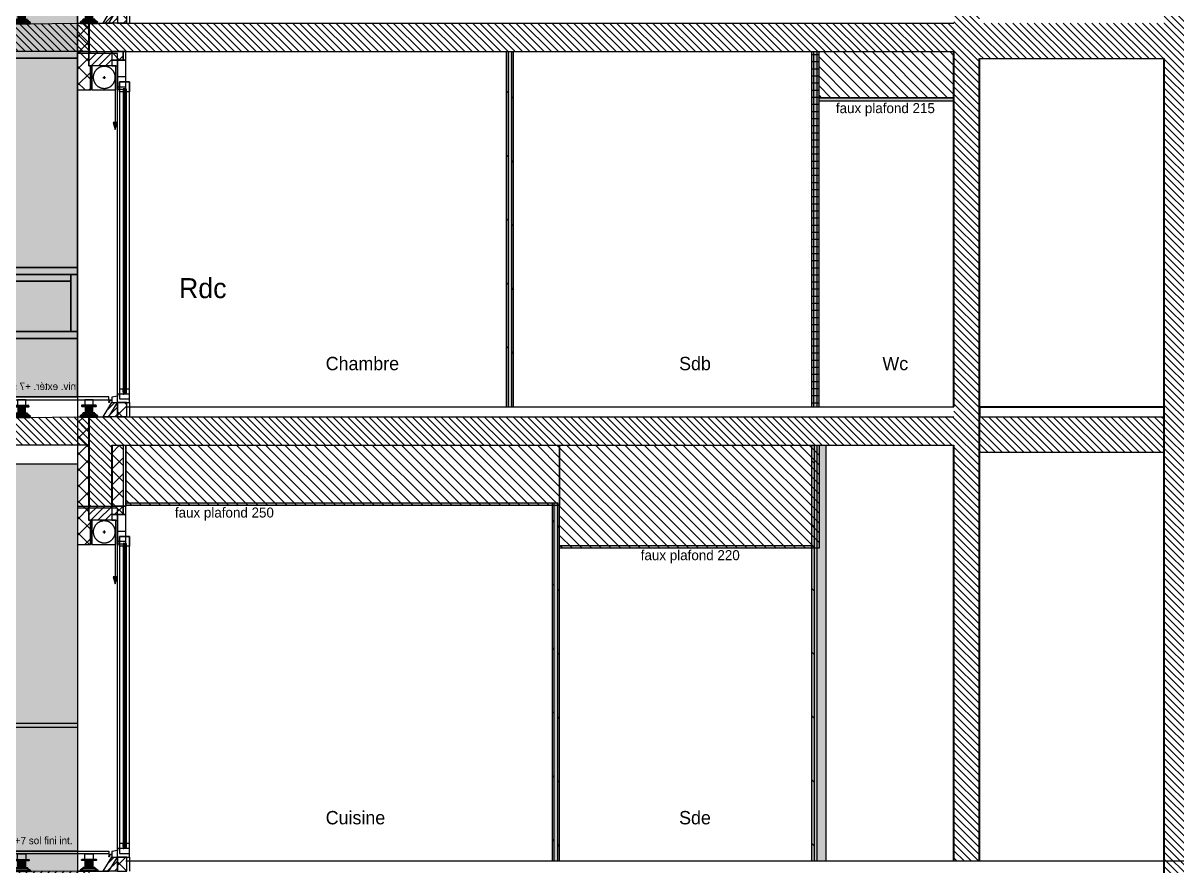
# Model space of a CAD drawing. Header units: centimetres. Extents: x -35664 to 50682, y -23001 to 23705.
# Drawn here: x -8298 to -7486, y -15756 to -15163 of the extents above; entities that cross this region are included whole.
import ezdxf

# ---------------------------------------------------------------- set-up
doc = ezdxf.new("R2010")
doc.units = ezdxf.units.CM
doc.linetypes.add('VW-02', pattern=[0.69435, 0.48607, -0.20828])
doc.layers.add('B BATI-murs', color=252, linetype='Continuous', lineweight=35)
for name, color, linetype in [('B BATI-murs_Hatch', 252, 'Continuous'), ('B BATI-ombre_Hatch', 252, 'Continuous'), ('B GÈnÈral_Hatch', 252, 'Continuous'), ('B Général', 252, 'Continuous'), ('C ANNOTATIONS-cotation', 252, 'Continuous'), ('C ANNOTATIONS-cotation_Hatch', 252, 'Continuous'), ('C ANNOTATIONS-prestations', 252, 'Continuous'), ('C ANNOTATIONS-texte', 252, 'Continuous'), ('GÈnÈral_Hatch', 252, 'Continuous'), ('Général', 252, 'Continuous'), ('prlm-Coupe', 252, 'Continuous')]:
    doc.layers.add(name, color=color, linetype=linetype)
doc.styles.add('Eurostile', font='Eurosti.TTF')
doc.styles.add('Eurostile (italic)', font='Eurostib.TTF')
pattern_1 = [(45, (0, 0.2205), (-3.527778, 3.3072917), [])]
pattern_2 = [(45, (0, 0), (-5.656854, 5.656854), []), (135, (0, 0), (5.656854, 5.656854), [])]
pattern_3 = [(45, (0, 0), (2.4253472, -2.6458333), [])]
pattern_4 = [(45, (0, 0), (22.45064, -22.45064), [])]
pattern_5 = [(270, (1e-16, 1.6667), (-5, 5e-14), [])]

# ---------------------------------------------------------------- blocks, each defined once
blk = doc.blocks.new('B 90.Groupe-349-1')
at = {"layer": 'B GÈnÈral_Hatch', "linetype": 'Continuous'}
blk.add_hatch(color=250, dxfattribs=at).paths.add_polyline_path([(-1504.07, 2568.4), (-1504.07, 3517.17), (-1429.07, 3517.17), (-1429.07, 2568.4)])
at = {"layer": 'B Général', "linetype": 'Continuous', "lineweight": 25, "flags": 128}
blk.add_lwpolyline([(-1504.07, 2568.4), (-1504.07, 3517.17), (-1429.07, 3517.17), (-1429.07, 2568.4)], close=True, dxfattribs=at)
blk = doc.blocks.new('B 90.Groupe-350-1')
at = {"layer": 'B GÈnÈral_Hatch', "linetype": 'Continuous'}
h = blk.add_hatch(color=250, dxfattribs=at)
h.set_gradient(color1=(251, 251, 251), color2=(79, 79, 79), rotation=90, name='INVCURVED')
h.paths.add_polyline_path([(-769, 3210.59), (-761, 3429.11), (-761, 3517.39), (-1139.05, 3517.39), (-1138.8, 2790.72), (-883, 2790.72), (-814, 3000.66)])
at = {"layer": 'B BATI-ombre_Hatch', "color": 250, "linetype": 'Continuous'}
blk.add_solid([(-1139.1, 3317.39), (-1139.05, 3317.39), (-1138.13, 3517.39), (-939.05, 3517.39)], dxfattribs=at)
at = {"layer": 'B Général', "linetype": 'Continuous', "flags": 128}
blk.add_lwpolyline([(-710, 2598.4), (-710, 2568.4), (-2138.07, 2568.4), (-2138.07, 3517.39), (-1138.8, 3517.39), (-1138.8, 3317.39), (-532.07, 3317.39), (-532.07, 3250.39), (-1138.8, 3250.39), (-1138.8, 2598.4)], close=True, dxfattribs=at)
at = {"layer": 'B Général'}
blk.add_blockref('B 90.Groupe-349-1', (0, 0), dxfattribs=at)
blk = doc.blocks.new('B 90.PF 220 Coupe')
at = {"layer": 'B GÈnÈral_Hatch', "linetype": 'Continuous'}
h = blk.add_hatch(dxfattribs=at)
h.set_pattern_fill('02_ISOLANT', color=256, style=0, pattern_type=2)
h.set_pattern_definition(pattern_2)
h.paths.add_polyline_path([(-116.7, 17), (-89.7, 17), (-89.7, 8), (-106.7, 8), (-106.7, 9), (-116.7, 9)])
for points in [[(-89.7, 9), (-89.8, 9), (-89.8, 7.6), (-106.6, 7.6), (-106.6, 9.1), (-116.7, 9.1), (-116.7, 9), (-106.7, 9), (-106.7, 7.5), (-89.7, 7.5)], [(-90.4, -15.1), (124.33, -15.1), (124.33, -15.6), (-90.4, -15.6)], [(-66.85, -8.15), (-61.85, -9.49), (-66.85, -10.83)], [(-90.4, -17.1), (124.33, -17.1), (124.33, -16.6), (-90.4, -16.6)]]:
    blk.add_hatch(color=250, dxfattribs=at).paths.add_polyline_path(points)
at = {"layer": 'B GÈnÈral_Hatch', "linetype": 'Continuous', "lineweight": 18}
h = blk.add_hatch(dxfattribs=at)
h.set_pattern_fill('50_BETON', color=256, style=0, pattern_type=2)
h.set_pattern_definition(pattern_3)
h.paths.add_polyline_path([(-116.7, -7), (-106.7, -7), (-106.7, 9), (-116.7, 9)])
at = {"layer": 'B GÈnÈral_Hatch', "linetype": 'Continuous'}
h = blk.add_hatch(dxfattribs=at)
h.set_pattern_fill('02_ISOLANT', color=256, style=0, pattern_type=2)
h.set_pattern_definition(pattern_2)
h.paths.add_polyline_path([(-116.7, -15), (-116.7, -7), (-110.7, -7), (-110.7, -15)])
at = {"layer": 'B GÈnÈral_Hatch', "linetype": 'Continuous', "lineweight": 18}
h = blk.add_hatch(dxfattribs=at)
h.set_pattern_fill('50_BETON', color=256, style=0, pattern_type=2)
h.set_pattern_definition(pattern_3)
h.paths.add_polyline_path([(140.3, -11), (140.3, -1), (130.3, -7), (130.3, -11)])
at = {"layer": 'GÈnÈral_Hatch', "linetype": 'Continuous'}
h = blk.add_hatch(dxfattribs=at)
h.set_pattern_fill('02_ISOLANT', color=256, style=0, pattern_type=2)
h.set_pattern_definition(pattern_2)
h.paths.add_polyline_path([(130.3, -11), (140.3, -11), (140.3, -17.6), (130.3, -17.6)])
at = {"layer": 'B Général', "linetype": 'Continuous'}
for p, q in [((-110.7, -7), (-110.7, -17)), ((104.64, -11), (-101.87, -11)), ((-98.55, -9.49), (-61.85, -9.49))]:
    blk.add_line(p, q, dxfattribs=at)
at = {"layer": 'B Général', "linetype": 'VW-02', "ltscale": 25.4}
for p, q in [((-99.45, -1.75), (-97.45, -1.75)), ((-98.45, -0.75), (-98.45, -2.75))]:
    blk.add_line(p, q, dxfattribs=at)
at = {"layer": 'B Général', "linetype": 'Continuous', "flags": 128}
for points in [[(-116.7, 17), (-89.7, 17), (-89.7, 8), (-106.7, 8), (-106.7, 9), (-116.7, 9)], [(-116.7, -7), (-106.7, -7), (-106.7, 9), (-116.7, 9)]]:
    blk.add_lwpolyline(points, dxfattribs=at)
for points in [[(-115.2, 17), (140.32, 17), (140.32, -5), (130.32, -11), (138.32, -11), (138.32, -11), (-115.2, -11)], [(-89.7, 9), (-89.8, 9), (-89.8, 7.6), (-106.6, 7.6), (-106.6, 9.1), (-116.7, 9.1), (-116.7, 9), (-106.7, 9), (-106.7, 7.5), (-89.7, 7.5), (-89.7, 9)], [(-116.7, -15), (-116.7, -7), (-110.7, -7), (-110.7, -15)], [(-110.7, -11), (-110.7, -7), (-106.7, -7), (-106.7, -11)], [(-116.7, -17), (-116.7, -15), (-110.7, -15), (-110.7, -17)], [(-90.2, -17), (-110.7, -17), (-110.7, -11), (-90.2, -11)], [(-95.31, -12.6), (127.74, -12.6), (127.74, -19.6), (-95.31, -19.6)], [(-66.85, -8.15), (-61.85, -9.49), (-66.85, -10.83)]]:
    blk.add_lwpolyline(points, close=True, dxfattribs=at)
at = {"layer": 'B Général', "linetype": 'Continuous', "lineweight": 25, "flags": 128}
for points in [[(-106.7, -10), (-106.7, 7), (-89.7, 7), (-89.7, -10)], [(140.3, -11), (140.3, -1), (140.3, -1), (140.3, -1), (130.3, -7), (130.3, -11)]]:
    blk.add_lwpolyline(points, close=True, dxfattribs=at)
at = {"layer": 'B Général', "flags": 128}
for points in [[(124.3, -19.6), (124.3, -11), (125.8, -11), (126.48, -7), (130.3, -7), (130.3, -19.6)], [(-98.8, -11), (-91.87, -11), (-91.87, -17), (-98.8, -17)], [(-88.43, -15.1), (-88.43, -12.6), (-95.31, -12.6), (-95.31, -19.6), (-88.43, -19.6), (-88.43, -17.1), (-90.4, -17.1), (-90.4, -15.1)], [(-90.4, -15.1), (124.33, -15.1), (124.33, -15.6), (-90.4, -15.6)], [(120.86, -15.1), (120.86, -12.6), (127.74, -12.6), (127.74, -19.6), (120.86, -19.6), (120.86, -17.1), (122.83, -17.1), (122.83, -15.1)], [(-90.4, -17.1), (124.33, -17.1), (124.33, -16.6), (-90.4, -16.6)]]:
    blk.add_lwpolyline(points, close=True, dxfattribs=at)
at = {"layer": 'B Général', "linetype": 'Continuous'}
blk.add_open_spline([(-105.23, -5.59), (-104.2, -7.39), (-100.62, -9.48), (-96.47, -9.5), (-92.87, -7.45), (-90.78, -3.87), (-90.76, 0.28), (-92.81, 3.88), (-96.39, 5.98), (-100.54, 6), (-104.14, 3.94), (-106.23, 0.36), (-106.26, -3.79), (-105.23, -5.59)], degree=2, dxfattribs=at)
at = {"layer": 'Général', "linetype": 'Continuous'}
for p, q in [((130.19, -5.47), (130.19, -5.02)), ((130.3, -19.6), (140.3, -19.6))]:
    blk.add_line(p, q, dxfattribs=at)
at = {"layer": 'Général', "linetype": 'Continuous', "flags": 128}
for points in [[(128.34, -7), (128.69, -5.02), (130.19, -5.02), (129.82, -5.02)], [(128.8, -7), (129.07, -5.47), (130.19, -5.47)]]:
    blk.add_lwpolyline(points, dxfattribs=at)
blk.add_lwpolyline([(130.3, -11), (140.3, -11), (140.3, -17.6), (130.3, -17.6)], close=True, dxfattribs=at)
blk = doc.blocks.new('B 90.Groupe-367-1')
at = {"layer": 'B BATI-murs_Hatch', "linetype": 'Continuous'}
for points in [[(-45.91, -34.82), (-35.91, -34.82), (-35.91, -35.32), (-45.91, -35.32)], [(-44.91, -40.32), (-36.91, -40.32), (-36.91, -40.82), (-44.91, -40.82)], [(-43.41, -35.32), (-38.41, -35.32), (-38.41, -40.32), (-43.41, -40.32)], [(-46.91, -42.32), (-34.91, -42.32), (-34.91, -42.82), (-46.91, -42.82)]]:
    blk.add_hatch(color=250, dxfattribs=at).paths.add_polyline_path(points)
at = {"layer": 'B BATI-murs', "linetype": 'Continuous'}
for p, q in [((-46.91, -42.32), (-44.91, -40.82)), ((-36.91, -40.82), (-34.91, -42.32))]:
    blk.add_line(p, q, dxfattribs=at)
at = {"layer": 'B BATI-murs', "linetype": 'Continuous', "flags": 128}
for points in [[(-45.91, -34.82), (-35.91, -34.82), (-35.91, -35.32), (-45.91, -35.32)], [(-44.91, -40.32), (-36.91, -40.32), (-36.91, -40.82), (-44.91, -40.82)], [(-43.41, -35.32), (-38.41, -35.32), (-38.41, -40.32), (-43.41, -40.32)], [(-46.91, -42.32), (-34.91, -42.32), (-34.91, -42.82), (-46.91, -42.82)]]:
    blk.add_lwpolyline(points, close=True, dxfattribs=at)
blk = doc.blocks.new('B 90.Groupe-368-1')
at = {"layer": 'B BATI-murs_Hatch', "linetype": 'Continuous'}
for points in [[(0.09, -34.54), (10.09, -34.54), (10.09, -35.04), (0.09, -35.04)], [(1.09, -40.04), (9.09, -40.04), (9.09, -40.54), (1.09, -40.54)], [(2.59, -35.04), (7.59, -35.04), (7.59, -40.04), (2.59, -40.04)], [(-0.91, -42.04), (11.09, -42.04), (11.09, -42.54), (-0.91, -42.54)]]:
    blk.add_hatch(color=250, dxfattribs=at).paths.add_polyline_path(points)
at = {"layer": 'B BATI-murs', "linetype": 'Continuous'}
for p, q in [((-0.91, -42.04), (1.09, -40.54)), ((9.09, -40.54), (11.09, -42.04))]:
    blk.add_line(p, q, dxfattribs=at)
at = {"layer": 'B BATI-murs', "linetype": 'Continuous', "flags": 128}
for points in [[(0.09, -34.54), (10.09, -34.54), (10.09, -35.04), (0.09, -35.04)], [(1.09, -40.04), (9.09, -40.04), (9.09, -40.54), (1.09, -40.54)], [(2.59, -35.04), (7.59, -35.04), (7.59, -40.04), (2.59, -40.04)], [(-0.91, -42.04), (11.09, -42.04), (11.09, -42.54), (-0.91, -42.54)]]:
    blk.add_lwpolyline(points, close=True, dxfattribs=at)
blk = doc.blocks.new('B 90.Groupe-369-1')
at = {"layer": 'B BATI-murs_Hatch', "linetype": 'Continuous'}
for points in [[(93.49, -33.99), (103.49, -33.99), (103.49, -34.49), (93.49, -34.49)], [(94.49, -39.49), (102.49, -39.49), (102.49, -39.99), (94.49, -39.99)], [(95.99, -34.49), (100.99, -34.49), (100.99, -39.49), (95.99, -39.49)], [(92.49, -41.49), (104.49, -41.49), (104.49, -41.99), (92.49, -41.99)]]:
    blk.add_hatch(color=250, dxfattribs=at).paths.add_polyline_path(points)
at = {"layer": 'B BATI-murs', "linetype": 'Continuous'}
for p, q in [((92.49, -41.49), (94.49, -39.99)), ((102.49, -39.99), (104.49, -41.49))]:
    blk.add_line(p, q, dxfattribs=at)
at = {"layer": 'B BATI-murs', "linetype": 'Continuous', "flags": 128}
for points in [[(93.49, -33.99), (103.49, -33.99), (103.49, -34.49), (93.49, -34.49)], [(94.49, -39.49), (102.49, -39.49), (102.49, -39.99), (94.49, -39.99)], [(95.99, -34.49), (100.99, -34.49), (100.99, -39.49), (95.99, -39.49)], [(92.49, -41.49), (104.49, -41.49), (104.49, -41.99), (92.49, -41.99)]]:
    blk.add_lwpolyline(points, close=True, dxfattribs=at)
blk = doc.blocks.new('B 90.Groupe-370-1')
at = {"layer": 'B BATI-murs_Hatch', "linetype": 'Continuous'}
for points in [[(46.09, -34.25), (56.09, -34.25), (56.09, -34.75), (46.09, -34.75)], [(47.09, -39.75), (55.09, -39.75), (55.09, -40.25), (47.09, -40.25)], [(48.59, -34.75), (53.59, -34.75), (53.59, -39.75), (48.59, -39.75)], [(45.09, -41.75), (57.09, -41.75), (57.09, -42.25), (45.09, -42.25)]]:
    blk.add_hatch(color=250, dxfattribs=at).paths.add_polyline_path(points)
at = {"layer": 'B BATI-murs', "linetype": 'Continuous'}
for p, q in [((45.09, -41.75), (47.09, -40.25)), ((55.09, -40.25), (57.09, -41.75))]:
    blk.add_line(p, q, dxfattribs=at)
at = {"layer": 'B BATI-murs', "linetype": 'Continuous', "flags": 128}
for points in [[(46.09, -34.25), (56.09, -34.25), (56.09, -34.75), (46.09, -34.75)], [(47.09, -39.75), (55.09, -39.75), (55.09, -40.25), (47.09, -40.25)], [(48.59, -34.75), (53.59, -34.75), (53.59, -39.75), (48.59, -39.75)], [(45.09, -41.75), (57.09, -41.75), (57.09, -42.25), (45.09, -42.25)]]:
    blk.add_lwpolyline(points, close=True, dxfattribs=at)
blk = doc.blocks.new('B 90.Groupe-371-1')
at = {"layer": 'B BATI-murs_Hatch', "linetype": 'Continuous'}
for points in [[(-91.91, -34.82), (-81.91, -34.82), (-81.91, -35.32), (-91.91, -35.32)], [(-90.91, -40.32), (-82.91, -40.32), (-82.91, -40.82), (-90.91, -40.82)], [(-89.41, -35.32), (-84.41, -35.32), (-84.41, -40.32), (-89.41, -40.32)], [(-92.91, -42.32), (-80.91, -42.32), (-80.91, -42.82), (-92.91, -42.82)]]:
    blk.add_hatch(color=250, dxfattribs=at).paths.add_polyline_path(points)
at = {"layer": 'B BATI-murs', "linetype": 'Continuous'}
for p, q in [((-92.91, -42.32), (-90.91, -40.82)), ((-82.91, -40.82), (-80.91, -42.32))]:
    blk.add_line(p, q, dxfattribs=at)
at = {"layer": 'B BATI-murs', "linetype": 'Continuous', "flags": 128}
for points in [[(-91.91, -34.82), (-81.91, -34.82), (-81.91, -35.32), (-91.91, -35.32)], [(-90.91, -40.32), (-82.91, -40.32), (-82.91, -40.82), (-90.91, -40.82)], [(-89.41, -35.32), (-84.41, -35.32), (-84.41, -40.32), (-89.41, -40.32)], [(-92.91, -42.32), (-80.91, -42.32), (-80.91, -42.82), (-92.91, -42.82)]]:
    blk.add_lwpolyline(points, close=True, dxfattribs=at)
blk = doc.blocks.new('B 90.Coupe Balcon 208')
at = {"layer": 'B GÈnÈral_Hatch', "linetype": 'Continuous'}
for points in [[(-112.51, 59), (-112.51, 62), (90.5, 62), (90.5, 59)], [(-112.51, 62), (-109.51, 62), (-109.51, -58), (-112.51, -58)]]:
    blk.add_hatch(color=250, dxfattribs=at).paths.add_polyline_path(points)
at = {"layer": 'B GÈnÈral_Hatch', "linetype": 'Continuous', "lineweight": 18}
h = blk.add_hatch(dxfattribs=at)
h.set_pattern_fill('50_BETON', color=256, style=0, pattern_type=2)
h.set_pattern_definition(pattern_3)
h.paths.add_polyline_path([(-107.51, -62), (-109.51, -62), (-109.51, -43.26), (-63.5, -43), (98.48, -42), (98.49, -62), (-63.5, -62), (-105.51, -62), (-106.51, -61)])
at = {"layer": 'B Général', "linetype": 'Continuous', "flags": 128}
for points in [[(-112.51, 59), (-112.51, 62), (90.5, 62), (90.5, 59)], [(-112.51, 62), (-109.51, 62), (-109.51, -58), (-112.51, -58)], [(-109.51, 62), (90.5, 62), (90.5, -28), (-109.51, -28)], [(-107.51, -62), (-109.51, -62), (-109.51, -43.26), (-63.5, -43), (98.48, -42), (98.49, -62), (-63.5, -62), (-105.51, -62), (-106.51, -61)]]:
    blk.add_lwpolyline(points, close=True, dxfattribs=at)
at = {"layer": 'Général', "linetype": 'Continuous', "flags": 128}
for points in [[(-109.51, -28), (112.51, -28), (112.51, -30), (-109.51, -30)], [(-89.91, -29.99), (-83.91, -29.99), (-83.91, -34.82), (-89.91, -34.82)], [(-43.91, -29.99), (-37.91, -29.99), (-37.91, -34.25), (-43.91, -34.25)], [(2.09, -29.99), (8.09, -29.99), (8.09, -34.25), (2.09, -34.25)], [(48.09, -29.99), (54.09, -29.99), (54.09, -34.25), (48.09, -34.25)], [(95.49, -29.99), (101.49, -29.99), (101.49, -33.99), (95.49, -33.99)]]:
    blk.add_lwpolyline(points, close=True, dxfattribs=at)
at = {"layer": 'Général'}
for name in ['B 90.Groupe-371-1', 'B 90.Groupe-367-1', 'B 90.Groupe-368-1', 'B 90.Groupe-370-1', 'B 90.Groupe-369-1']:
    blk.add_blockref(name, (0, 0), dxfattribs=at)
at = {"layer": 'Général', "insert": (14.45, -18.03), "char_height": 5.169, "attachment_point": 1, "line_spacing_factor": 0.895453, "style": 'Eurostile (italic)'}
blk.add_mtext('niv. extér. +7 sol fini int.', dxfattribs=at)
blk = doc.blocks.new('B 90.Loggia')
at = {"layer": 'B BATI-murs_Hatch', "linetype": 'Continuous'}
for points in [[(-107.9, -120.62), (-97.9, -120.62), (-97.9, -121.12), (-107.9, -121.12)], [(-105.4, -121.12), (-100.4, -121.12), (-100.4, -126.12), (-105.4, -126.12)], [(-60.5, -120.88), (-50.5, -120.88), (-50.5, -121.38), (-60.5, -121.38)], [(-58, -121.38), (-53, -121.38), (-53, -126.38), (-58, -126.38)], [(-14.5, -121.16), (-4.5, -121.16), (-4.5, -121.66), (-14.5, -121.66)], [(-12, -121.66), (-7, -121.66), (-7, -126.66), (-12, -126.66)], [(31.5, -121.44), (41.5, -121.44), (41.5, -121.94), (31.5, -121.94)], [(77.5, -121.44), (87.5, -121.44), (87.5, -121.94), (77.5, -121.94)], [(-108.9, -128.12), (-96.9, -128.12), (-96.9, -128.62), (-108.9, -128.62)], [(-106.9, -126.12), (-98.9, -126.12), (-98.9, -126.62), (-106.9, -126.62)], [(-61.5, -128.38), (-49.5, -128.38), (-49.5, -128.88), (-61.5, -128.88)], [(-59.5, -126.38), (-51.5, -126.38), (-51.5, -126.88), (-59.5, -126.88)], [(-15.5, -128.66), (-3.5, -128.66), (-3.5, -129.16), (-15.5, -129.16)], [(-13.5, -126.66), (-5.5, -126.66), (-5.5, -127.16), (-13.5, -127.16)], [(30.5, -128.94), (42.5, -128.94), (42.5, -129.44), (30.5, -129.44)], [(32.5, -126.94), (40.5, -126.94), (40.5, -127.44), (32.5, -127.44)], [(34, -121.94), (39, -121.94), (39, -126.94), (34, -126.94)], [(76.5, -129.82), (88.5, -129.82), (88.5, -130.32), (76.5, -130.32)], [(78.5, -127.82), (86.5, -127.82), (86.5, -128.32), (78.5, -128.32)], [(80, -121.94), (85, -121.94), (85, -127.82), (80, -127.82)]]:
    blk.add_hatch(color=250, dxfattribs=at).paths.add_polyline_path(points)
at = {"layer": 'B GÈnÈral_Hatch', "linetype": 'Continuous'}
for points in [[(-94.89, 128.5), (100.31, 128.5), (100.31, 123.7), (-94.89, 123.7)], [(101.96, 126.1), (103.46, 126.1), (103.46, -26.1), (101.96, -26.1)], [(-94.89, -23.7), (100.31, -23.7), (100.31, -28.5), (-94.89, -28.5)], [(-90.09, -28.5), (-90.09, -68.7), (-94.89, -68.7), (-94.89, -28.5)], [(-90.09, -28.5), (100.31, -28.5), (100.31, -33.3), (-90.09, -33.3)], [(101.96, -30.9), (103.46, -30.9), (103.46, -71.48), (101.96, -71.48)], [(100.21, -33.3), (100.21, -68.7), (95.41, -68.7), (95.41, -33.3)], [(-94.89, -68.7), (100.21, -68.7), (100.21, -73.5), (-94.89, -73.5)], [(-94.89, -73.5), (99.01, -73.5), (99.01, -114.62), (-94.89, -114.62)], [(99.01, -73.5), (100.01, -73.5), (100.01, -130.49), (99.01, -130.49)], [(105.01, -73.5), (106.01, -73.5), (106.01, -148.5), (105.01, -148.5)]]:
    blk.add_hatch(color=250, dxfattribs=at).paths.add_polyline_path(points)
h = blk.add_hatch(color=250, dxfattribs=at)
h.set_gradient(color1=(255, 255, 255), color2=(154, 154, 154), rotation=180, name='INVCURVED')
h.paths.add_polyline_path([(-94.89, 123.7), (2.71, 123.7), (2.71, -23.7), (-94.89, -23.7)])
h = blk.add_hatch(color=250, dxfattribs=at)
h.set_gradient(color1=(255, 255, 255), color2=(154, 154, 154), rotation=180, name='INVCURVED')
h.paths.add_polyline_path([(2.71, 123.7), (100.31, 123.7), (100.31, -23.7), (2.71, -23.7)])
h = blk.add_hatch(color=250, dxfattribs=at)
h.set_gradient(color1=(255, 255, 255), color2=(154, 154, 154), rotation=180, name='INVCURVED')
h.paths.add_polyline_path([(-90.09, -33.3), (95.41, -33.3), (95.41, -68.7), (-90.09, -68.7)])
h = blk.add_hatch(color=250, dxfattribs=at)
h.paths.add_polyline_path([(100.01, -73.5), (100.01, -78.5), (105.01, -78.5), (105.01, -73.5)])
h.paths.add_polyline_path([(104.51, -78), (100.51, -78), (100.51, -74), (104.51, -74)])
at = {"layer": 'B GÈnÈral_Hatch', "linetype": 'Continuous', "lineweight": 18}
h = blk.add_hatch(dxfattribs=at)
h.set_pattern_fill('50_BETON', color=256, style=0, pattern_type=2)
h.set_pattern_definition(pattern_3)
h.paths.add_polyline_path([(105.01, -130.52), (-102.89, -128.62), (-102.89, -148.62), (59.1, -148.62), (101.01, -148.62), (102.01, -147.62), (103.01, -148.62), (105.01, -148.62)])
at = {"layer": 'B GÈnÈral_Hatch', "linetype": 'Continuous'}
h = blk.add_hatch(color=250, dxfattribs=at)
h.paths.add_polyline_path([(100.01, -125.49), (100.01, -130.49), (105.01, -130.49), (105.01, -125.49)])
h.paths.add_polyline_path([(104.51, -129.99), (100.51, -129.99), (100.51, -125.99), (104.51, -125.99)])
at = {"layer": 'B BATI-murs', "linetype": 'Continuous'}
for p, q in [((-106.9, -126.62), (-108.9, -128.12)), ((-96.9, -128.12), (-98.9, -126.62)), ((-59.5, -126.88), (-61.5, -128.38)), ((-49.5, -128.38), (-51.5, -126.88)), ((-13.5, -127.16), (-15.5, -128.66)), ((-3.5, -128.66), (-5.5, -127.16)), ((32.5, -127.44), (30.5, -128.94)), ((42.5, -128.94), (40.5, -127.44)), ((78.5, -128.32), (76.5, -129.82)), ((88.5, -129.82), (86.5, -128.32))]:
    blk.add_line(p, q, dxfattribs=at)
at = {"layer": 'B BATI-murs', "linetype": 'Continuous', "flags": 128}
for points in [[(-107.9, -120.62), (-97.9, -120.62), (-97.9, -121.12), (-107.9, -121.12)], [(-105.4, -121.12), (-100.4, -121.12), (-100.4, -126.12), (-105.4, -126.12)], [(-60.5, -120.88), (-50.5, -120.88), (-50.5, -121.38), (-60.5, -121.38)], [(-58, -121.38), (-53, -121.38), (-53, -126.38), (-58, -126.38)], [(-14.5, -121.16), (-4.5, -121.16), (-4.5, -121.66), (-14.5, -121.66)], [(-12, -121.66), (-7, -121.66), (-7, -126.66), (-12, -126.66)], [(31.5, -121.44), (41.5, -121.44), (41.5, -121.94), (31.5, -121.94)], [(77.5, -121.44), (87.5, -121.44), (87.5, -121.94), (77.5, -121.94)], [(-108.9, -128.12), (-96.9, -128.12), (-96.9, -128.62), (-108.9, -128.62)], [(-106.9, -126.12), (-98.9, -126.12), (-98.9, -126.62), (-106.9, -126.62)], [(-61.5, -128.38), (-49.5, -128.38), (-49.5, -128.88), (-61.5, -128.88)], [(-59.5, -126.38), (-51.5, -126.38), (-51.5, -126.88), (-59.5, -126.88)], [(-15.5, -128.66), (-3.5, -128.66), (-3.5, -129.16), (-15.5, -129.16)], [(-13.5, -126.66), (-5.5, -126.66), (-5.5, -127.16), (-13.5, -127.16)], [(30.5, -128.94), (42.5, -128.94), (42.5, -129.44), (30.5, -129.44)], [(32.5, -126.94), (40.5, -126.94), (40.5, -127.44), (32.5, -127.44)], [(34, -121.94), (39, -121.94), (39, -126.94), (34, -126.94)], [(76.5, -129.82), (88.5, -129.82), (88.5, -130.32), (76.5, -130.32)], [(78.5, -127.82), (86.5, -127.82), (86.5, -128.32), (78.5, -128.32)], [(80, -121.94), (85, -121.94), (85, -127.82), (80, -127.82)]]:
    blk.add_lwpolyline(points, close=True, dxfattribs=at)
at = {"layer": 'B Général'}
for p, q in [((100.21, -72.79), (100.21, -28.5)), ((105.21, -72.54), (105.21, -28.5))]:
    blk.add_line(p, q, dxfattribs=at)
at = {"layer": 'B Général', "linetype": 'Continuous', "flags": 128}
for points in [[(-94.89, 128.5), (100.31, 128.5), (100.31, 123.7), (-94.89, 123.7)], [(-94.89, 123.7), (2.71, 123.7), (2.71, -23.7), (-94.89, -23.7)], [(2.71, 123.7), (100.31, 123.7), (100.31, -23.7), (2.71, -23.7)], [(101.96, 126.1), (103.46, 126.1), (103.46, -26.1), (101.96, -26.1)], [(-94.89, -23.7), (100.31, -23.7), (100.31, -28.5), (-94.89, -28.5)], [(-90.09, -28.5), (-90.09, -68.7), (-94.89, -68.7), (-94.89, -28.5)], [(-90.09, -28.5), (100.31, -28.5), (100.31, -33.3), (-90.09, -33.3)], [(-90.09, -33.3), (95.41, -33.3), (95.41, -68.7), (-90.09, -68.7)], [(100.21, -33.3), (100.21, -68.7), (95.41, -68.7), (95.41, -33.3)], [(-94.89, -68.7), (100.21, -68.7), (100.21, -73.5), (-94.89, -73.5)], [(-94.89, -73.5), (99.01, -73.5), (99.01, -114.62), (-94.89, -114.62)], [(99.01, -73.5), (100.01, -73.5), (100.01, -130.49), (99.01, -130.49)], [(100.01, -73.5), (100.01, -78.5), (105.01, -78.5), (105.01, -73.5)], [(104.51, -78), (100.51, -78), (100.51, -74), (104.51, -74)], [(105.01, -73.5), (106.01, -73.5), (106.01, -148.5), (105.01, -148.5)], [(-116.91, -114.62), (99.01, -114.62), (99.01, -116.62), (-116.91, -116.62)], [(105.01, -130.52), (-102.89, -128.62), (-102.89, -148.62), (59.1, -148.62), (101.01, -148.62), (102.01, -147.62), (103.01, -148.62), (105.01, -148.62)], [(100.01, -125.49), (100.01, -130.49), (105.01, -130.49), (105.01, -125.49)], [(104.51, -129.99), (100.51, -129.99), (100.51, -125.99), (104.51, -125.99)]]:
    blk.add_lwpolyline(points, close=True, dxfattribs=at)
at = {"layer": 'B Général', "flags": 128}
for points in [[(100.31, 128.5), (105.11, 128.5), (105.11, 123.7), (100.31, 123.7)], [(100.31, -28.5), (105.11, -28.5), (105.11, -23.7), (100.31, -23.7)], [(100.31, -28.5), (105.11, -28.5), (105.11, -33.3), (100.31, -33.3)], [(101.96, -30.9), (103.46, -30.9), (103.46, -71.48), (101.96, -71.48)], [(97.3, -72.93), (107.29, -72.43), (107.34, -73.43), (97.35, -73.93)], [(100.21, -72.79), (100.21, -69.79), (105.21, -69.79), (105.21, -72.54)]]:
    blk.add_lwpolyline(points, close=True, dxfattribs=at)
at = {"layer": 'Général', "linetype": 'Continuous', "flags": 128}
for points in [[(-105.9, -116.62), (-99.9, -116.62), (-99.9, -120.62), (-105.9, -120.62)], [(-58.5, -116.62), (-52.5, -116.62), (-52.5, -120.88), (-58.5, -120.88)], [(-12.5, -116.62), (-6.5, -116.62), (-6.5, -120.88), (-12.5, -120.88)], [(33.5, -116.62), (39.5, -116.62), (39.5, -121.44), (33.5, -121.44)], [(79.5, -116.62), (85.5, -116.62), (85.5, -121.44), (79.5, -121.44)]]:
    blk.add_lwpolyline(points, close=True, dxfattribs=at)
at = {"layer": 'Général', "insert": (-93.79, -104.66), "char_height": 5.169, "attachment_point": 1, "line_spacing_factor": 0.895453, "style": 'Eurostile (italic)'}
blk.add_mtext('niv. extér. +7 sol fini int.', dxfattribs=at)
blk = doc.blocks.new('B 90.Groupe-380-1')
at = {"layer": 'B GÈnÈral_Hatch', "linetype": 'Continuous', "lineweight": 18}
h = blk.add_hatch(dxfattribs=at)
h.set_pattern_fill('50_BETON', color=256, style=0, pattern_type=2)
h.set_pattern_definition(pattern_3)
h.paths.add_polyline_path([(-1983.07, 4282.39), (-527.07, 4282.39), (-527.07, 4300.39), (-1983.07, 4300.39)])
h = blk.add_hatch(dxfattribs=at)
h.set_pattern_fill('50_BETON', color=256, style=0, pattern_type=2)
h.set_pattern_definition(pattern_3)
h.paths.add_polyline_path([(-1424.07, 4282.39), (-1449.07, 4282.39), (-1449.07, 4152.39), (-1424.07, 4152.39)])
h = blk.add_hatch(dxfattribs=at)
h.set_pattern_fill('50_BETON', color=256, style=0, pattern_type=2)
h.set_pattern_definition(pattern_3)
h.paths.add_polyline_path([(-1172.07, 4152.39), (-1147.07, 4152.39), (-1147.07, 4282.39), (-1172.07, 4282.39)])
h = blk.add_hatch(dxfattribs=at)
h.set_pattern_fill('50_BETON', color=256, style=0, pattern_type=2)
h.set_pattern_definition(pattern_3)
h.paths.add_polyline_path([(-859.52, 4134.39), (-859.52, 4152.39), (-1983.07, 4152.39), (-1983.07, 4134.39)])
at = {"layer": 'B GÈnÈral_Hatch', "linetype": 'Continuous'}
h = blk.add_hatch(dxfattribs=at)
h.set_pattern_fill('F_P__SOFFITE', color=256, style=0, pattern_type=2)
h.set_pattern_definition(pattern_1)
h.paths.add_polyline_path([(-1396.49, 4134.39), (-1396.49, 4039.39), (-1429.07, 4039.39), (-1429.07, 4134.39)])
for points in [[(-1394.07, 4134.39), (-1394.07, 4039.39), (-1396.49, 4039.39), (-1396.49, 4134.39)], [(-1179.07, 4038.09), (-1179.07, 4039.39), (-1429.07, 4039.39), (-1429.07, 4038.09)], [(-1179.07, 4035.69), (-1179.07, 4038.09), (-1429.07, 4038.09), (-1429.07, 4035.69)], [(-1179.07, 4034.39), (-1179.07, 4035.69), (-1429.07, 4035.69), (-1429.07, 4034.39)], [(-859.52, 4034.4), (-859.52, 4036.2), (-1152.07, 4036.2), (-1152.07, 4034.4)], [(-1079.52, 4034.39), (-1079.52, 3856.7), (-1081.52, 3856.7), (-1081.52, 4034.39)], [(-859.52, 3855.4), (-859.52, 3856.7), (-1111.52, 3856.7), (-1111.52, 3855.4)], [(-1109.52, 3855.4), (-1109.52, 3551.39), (-1111.52, 3551.39), (-1111.52, 3855.4)], [(-859.52, 3851.7), (-859.52, 3853), (-1111.52, 3853), (-1111.52, 3851.7)], [(-1179.07, 3823.09), (-1179.07, 3824.39), (-1429.07, 3824.39), (-1429.07, 3823.09)], [(-1179.07, 3819.39), (-1179.07, 3820.69), (-1429.07, 3820.69), (-1429.07, 3819.39)]]:
    blk.add_hatch(color=250, dxfattribs=at).paths.add_polyline_path(points)
h = blk.add_hatch(dxfattribs=at)
h.set_pattern_fill('90-0_5 HYDROFUGE_0_5', color=256, angle=180, style=0, pattern_type=2)
h.set_pattern_definition(pattern_5)
h.paths.add_polyline_path([(-1179.07, 4038.09), (-1179.07, 4039.39), (-1429.07, 4039.39), (-1429.07, 4038.09)])
h = blk.add_hatch(dxfattribs=at)
h.set_pattern_fill('90-0_5 HYDROFUGE2_0_5', color=256, angle=180, style=0, pattern_type=2)
h.set_pattern_definition(pattern_5)
h.paths.add_polyline_path([(-1179.07, 4035.69), (-1179.07, 4038.09), (-1429.07, 4038.09), (-1429.07, 4035.69)])
h = blk.add_hatch(dxfattribs=at)
h.set_pattern_fill('F_P__SOFFITE', color=256, style=0, pattern_type=2)
h.set_pattern_definition(pattern_1)
h.paths.add_polyline_path([(-1079.52, 4039.39), (-1079.52, 3856.7), (-1152.07, 3856.7), (-1152.07, 4039.39)])
h = blk.add_hatch(dxfattribs=at)
h.set_pattern_fill('90-0_5 HYDROFUGE_0_5', color=256, angle=180, style=0, pattern_type=2)
h.set_pattern_definition(pattern_5)
h.paths.add_polyline_path([(-1179.07, 4034.39), (-1179.07, 4035.69), (-1429.07, 4035.69), (-1429.07, 4034.39)])
h = blk.add_hatch(dxfattribs=at)
h.set_pattern_fill('HYDROFUGE', color=256, style=0, pattern_type=2)
h.set_pattern_definition(pattern_4)
h.paths.add_polyline_path([(-859.52, 4034.4), (-859.52, 4036.2), (-1152.07, 4036.2), (-1152.07, 4034.4)])
h = blk.add_hatch(dxfattribs=at)
h.set_pattern_fill('F_P__SOFFITE', color=256, style=0, pattern_type=2)
h.set_pattern_definition(pattern_1)
h.paths.add_polyline_path([(-1109.52, 3856.7), (-1109.52, 3551.39), (-1152.07, 3551.39), (-1152.07, 3856.7)])
h = blk.add_hatch(dxfattribs=at)
h.set_pattern_fill('HYDROFUGE', color=256, style=0, pattern_type=2)
h.set_pattern_definition(pattern_4)
h.paths.add_polyline_path([(-859.52, 3855.4), (-859.52, 3856.7), (-1111.52, 3856.7), (-1111.52, 3855.4)])
h = blk.add_hatch(dxfattribs=at)
h.set_pattern_fill('HYDROFUGE', color=256, style=0, pattern_type=2)
h.set_pattern_definition(pattern_4)
h.paths.add_polyline_path([(-859.52, 3851.7), (-859.52, 3853), (-1111.52, 3853), (-1111.52, 3851.7)])
h = blk.add_hatch(dxfattribs=at)
h.set_pattern_fill('HYDROFUGE', color=256, style=0, pattern_type=2)
h.set_pattern_definition(pattern_4)
h.paths.add_polyline_path([(-1179.07, 3823.09), (-1179.07, 3824.39), (-1429.07, 3824.39), (-1429.07, 3823.09)])
h = blk.add_hatch(dxfattribs=at)
h.set_pattern_fill('HYDROFUGE', color=256, style=0, pattern_type=2)
h.set_pattern_definition(pattern_4)
h.paths.add_polyline_path([(-1179.07, 3819.39), (-1179.07, 3820.69), (-1429.07, 3820.69), (-1429.07, 3819.39)])
at = {"layer": 'C ANNOTATIONS-cotation_Hatch', "linetype": 'Continuous', "lineweight": 18}
h = blk.add_hatch(dxfattribs=at)
h.set_pattern_fill('50_BETON', color=256, style=0, pattern_type=2)
h.set_pattern_definition(pattern_3)
h.paths.add_polyline_path([(-1429.07, 4134.39), (-1449.07, 4134.39), (-1449.07, 3541.39), (-1429.07, 3541.39)])
h = blk.add_hatch(dxfattribs=at)
h.set_pattern_fill('50_BETON', color=256, style=0, pattern_type=2)
h.set_pattern_definition(pattern_3)
h.paths.add_polyline_path([(-1152.07, 4134.39), (-1172.07, 4134.39), (-1172.07, 3541.39), (-1152.07, 3541.39)])
at = {"layer": 'C ANNOTATIONS-cotation_Hatch', "linetype": 'Continuous'}
h = blk.add_hatch(dxfattribs=at)
h.set_pattern_fill('02_ISOLANT', color=256, style=0, pattern_type=2)
h.set_pattern_definition(pattern_2)
h.paths.add_polyline_path([(-1152.07, 3549.39), (-1152.07, 3541.39), (-1109.26, 3541.39), (-1109.26, 3549.39)])
at = {"layer": 'C ANNOTATIONS-cotation_Hatch', "linetype": 'Continuous', "lineweight": 18}
h = blk.add_hatch(dxfattribs=at)
h.set_pattern_fill('50_BETON', color=256, style=0, pattern_type=2)
h.set_pattern_definition(pattern_3)
h.paths.add_polyline_path([(-1449.06, 3541.39), (-1449.06, 3525.39), (-1429.07, 3525.39), (-1429.07, 3541.39)])
h = blk.add_hatch(dxfattribs=at)
h.set_pattern_fill('50_BETON', color=256, style=0, pattern_type=2)
h.set_pattern_definition(pattern_3)
h.paths.add_polyline_path([(-1172.06, 3541.39), (-1172.06, 3525.39), (-1109.26, 3525.39), (-1109.26, 3541.39)])
at = {"layer": 'C ANNOTATIONS-cotation_Hatch', "linetype": 'Continuous'}
h = blk.add_hatch(dxfattribs=at)
h.set_pattern_fill('02_ISOLANT', color=256, style=0, pattern_type=2)
h.set_pattern_definition(pattern_2)
h.paths.add_polyline_path([(-1449.06, 3525.39), (-1449.06, 3517.39), (-1429.07, 3517.39), (-1429.07, 3525.39)])
h = blk.add_hatch(dxfattribs=at)
h.set_pattern_fill('02_ISOLANT', color=256, style=0, pattern_type=2)
h.set_pattern_definition(pattern_2)
h.paths.add_polyline_path([(-1172.06, 3525.39), (-1172.06, 3517.39), (-1109.26, 3517.39), (-1109.26, 3525.39)])
at = {"layer": 'B GÈnÈral_Hatch', "color": 250, "linetype": 'Continuous'}
for points in [[(-859.52, 4044.4), (-859.52, 4034.4), (-1152.07, 4044.4), (-1152.07, 4034.4)], [(-859.52, 4038), (-859.52, 4044.4), (-1152.07, 4038), (-1152.07, 4044.4)], [(-859.52, 4036.2), (-859.52, 4038), (-1152.07, 4036.2), (-1152.07, 4038)], [(-859.52, 3856.7), (-859.52, 3851.7), (-1111.52, 3856.7), (-1111.52, 3851.7)], [(-1179.07, 3824.39), (-1179.07, 3819.39), (-1429.07, 3824.39), (-1429.07, 3819.39)]]:
    blk.add_solid(points, dxfattribs=at)
at = {"layer": 'B Général', "linetype": 'Continuous', "lineweight": 35}
for p, q in [((-527.07, 4282.39), (-1424.07, 4282.39)), ((-1179.07, 4152.39), (-1179.07, 4282.39)), ((-859.52, 4152.39), (-1424.07, 4152.39)), ((-1179.07, 4152.39), (-1172.07, 4152.39)), ((-1179.07, 4134.39), (-1429.07, 4134.39)), ((-859.52, 4134.39), (-1152.07, 4134.39))]:
    blk.add_line(p, q, dxfattribs=at)
at = {"layer": 'B Général', "linetype": 'Continuous'}
for p, q in [((-527.07, 4282.39), (-1424.07, 4282.39)), ((-1424.07, 4152.39), (-1424.07, 4282.39)), ((-1424.07, 4152.39), (-1424.07, 4282.39)), ((-1179.07, 4152.39), (-1179.07, 4282.39)), ((-1172.07, 4152.39), (-1172.07, 4282.39)), ((-1147.07, 4152.39), (-1147.07, 4282.39)), ((-1147.07, 4152.39), (-1147.07, 4282.39)), ((-859.52, 4152.39), (-1424.07, 4152.39)), ((-1179.07, 4134.39), (-1429.07, 4134.39)), ((-859.52, 4134.39), (-1152.07, 4134.39)), ((-1179.07, 4039.39), (-1429.07, 4039.39)), ((-1179.07, 4039.39), (-1429.07, 4039.39)), ((-1179.07, 4038.09), (-1429.07, 4038.09)), ((-1179.07, 4038.09), (-1429.07, 4038.09)), ((-859.52, 4044.4), (-1152.07, 4044.4)), ((-859.52, 4044.4), (-1152.07, 4044.4)), ((-859.52, 4038), (-1152.07, 4038)), ((-859.52, 4038), (-1152.07, 4038)), ((-1179.07, 4035.69), (-1429.07, 4035.69)), ((-1179.07, 4035.69), (-1429.07, 4035.69)), ((-1179.07, 4034.39), (-1429.07, 4034.39)), ((-1179.07, 4034.39), (-1429.07, 4034.39)), ((-859.52, 4036.2), (-1152.07, 4036.2)), ((-859.52, 4036.2), (-1152.07, 4036.2)), ((-859.52, 4034.4), (-1152.07, 4034.4)), ((-859.52, 4034.4), (-1152.07, 4034.4)), ((-859.52, 3856.7), (-1111.52, 3856.7)), ((-859.52, 3856.7), (-1111.52, 3856.7)), ((-859.52, 3855.4), (-1111.52, 3855.4)), ((-859.52, 3855.4), (-1111.52, 3855.4)), ((-859.52, 3853), (-1111.52, 3853)), ((-859.52, 3853), (-1111.52, 3853)), ((-859.52, 3851.7), (-1111.52, 3851.7)), ((-859.52, 3851.7), (-1111.52, 3851.7)), ((-1179.07, 3824.39), (-1429.07, 3824.39)), ((-1179.07, 3824.39), (-1429.07, 3824.39)), ((-1179.07, 3823.09), (-1429.07, 3823.09)), ((-1179.07, 3823.09), (-1429.07, 3823.09)), ((-1179.07, 3820.69), (-1429.07, 3820.69)), ((-1179.07, 3820.69), (-1429.07, 3820.69)), ((-1179.07, 3819.39), (-1429.07, 3819.39)), ((-1179.07, 3819.39), (-1429.07, 3819.39))]:
    blk.add_line(p, q, dxfattribs=at)
at = {"layer": 'B Général', "linetype": 'Continuous', "flags": 128}
for points in [[(-1144.07, 4917.39), (-1144.07, 5117.41), (-1752.07, 5117.41), (-1752.07, 4917.39), (-2139.57, 4917.39), (-2139.57, 3517.39), (-527.07, 3517.39), (-527.07, 3251.39), (80.93, 3251.39), (80.93, 4909.39), (-103.78, 4909.39), (-103.9, 5450.39), (-424.12, 5450.39), (-424.01, 4938.5), (-424, 4938.5), (-424, 4917.39), (-424, 4909.39), (-524, 4909.39), (-524, 4917.39)], [(-1079.52, 4039.39), (-1079.52, 3856.7), (-1152.07, 3856.7), (-1152.07, 4039.39)], [(-1079.52, 4034.39), (-1079.52, 3856.7), (-1081.52, 3856.7), (-1081.52, 4034.39)], [(-1109.52, 3856.7), (-1109.52, 3551.39), (-1152.07, 3551.39), (-1152.07, 3856.7)]]:
    blk.add_lwpolyline(points, close=True, dxfattribs=at)
for points in [[(-1396.49, 4134.39), (-1396.49, 4039.39), (-1429.07, 4039.39), (-1429.07, 4134.39)], [(-1394.07, 4134.39), (-1394.07, 4039.39), (-1396.49, 4039.39), (-1396.49, 4134.39)], [(-1109.52, 3855.4), (-1109.52, 3551.39), (-1111.52, 3551.39), (-1111.52, 3855.4)]]:
    blk.add_lwpolyline(points, dxfattribs=at)
at = {"layer": 'C ANNOTATIONS-cotation', "linetype": 'Continuous'}
for p, q in [((-859.52, 3551.39), (-859.52, 4883.39)), ((-859.52, 4152.39), (-859.52, 4395.39)), ((-1449.07, 3551.39), (-1449.07, 4134.39)), ((-1429.07, 3551.39), (-1429.07, 4134.39)), ((-1429.07, 3551.39), (-1429.07, 4134.39)), ((-1179.07, 3551.39), (-1179.07, 4134.39)), ((-1179.07, 3551.39), (-1179.07, 4134.39)), ((-1172.07, 3551.39), (-1172.07, 4134.39)), ((-1152.07, 3551.39), (-1152.07, 4134.39)), ((-1152.07, 3551.39), (-1152.07, 4134.39)), ((-859.52, 4044.4), (-859.52, 4134.39)), ((-859.52, 3856.7), (-859.52, 4034.4)), ((-859.52, 3551.39), (-859.52, 3851.7)), ((-1449.07, 3551.39), (-1449.07, 3541.39)), ((-1429.07, 3541.39), (-1429.07, 3551.39)), ((-1172.07, 3551.39), (-1172.07, 3541.39)), ((-1152.07, 3551.39), (-1109.26, 3551.39)), ((-1152.07, 3551.39), (-1109.26, 3551.39)), ((-1152.07, 3541.39), (-1152.07, 3551.39)), ((-1109.26, 3517.39), (-1109.26, 3551.39)), ((-1152.07, 3549.39), (-1109.26, 3549.39)), ((-1152.07, 3549.39), (-1109.26, 3549.39)), ((-1449.06, 3517.39), (-1449.06, 3541.39)), ((-1429.07, 3517.39), (-1429.07, 3541.39)), ((-1172.06, 3517.39), (-1172.06, 3541.39)), ((-1152.07, 3541.39), (-1109.26, 3541.39)), ((-1449.06, 3525.39), (-1429.07, 3525.39)), ((-1172.06, 3525.39), (-1109.26, 3525.39)), ((-1449.06, 3517.39), (-1429.07, 3517.39)), ((-1449.06, 3517.39), (-1429.07, 3517.39)), ((-1172.06, 3517.39), (-1109.26, 3517.39)), ((-1172.06, 3517.39), (-1109.26, 3517.39))]:
    blk.add_line(p, q, dxfattribs=at)
at = {"layer": 'C ANNOTATIONS-cotation', "linetype": 'Continuous', "lineweight": 35}
for p, q in [((-1152.07, 3541.39), (-1109.26, 3541.39)), ((-1449.06, 3525.39), (-1429.07, 3525.39)), ((-1172.06, 3525.39), (-1109.26, 3525.39))]:
    blk.add_line(p, q, dxfattribs=at)
at = {"layer": 'B Général', "xscale": -1}
for name, p, rotation in [('B 90.PF 220 Coupe', (-1589.37, 3534.39), 180), ('B 90.PF 220 Coupe', (-1312.37, 3534.39), 180), ('B 90.PF 220 Coupe', (-992.56, 3534.39), 180), ('B 90.Loggia', (-1577.69, 3422.5), 90), ('B 90.Loggia', (-1300.7, 3422.5), 90)]:
    blk.add_blockref(name, p, dxfattribs=dict(at, rotation=rotation))
at = {"layer": 'B Général', "rotation": 90}
blk.add_blockref('B 90.Coupe Balcon 208', (-894.51, 3426.9), dxfattribs=at)
at = {"layer": 'C ANNOTATIONS-cotation', "insert": (-1269.62, 3588.76), "char_height": 14.097, "attachment_point": 1, "rotation": 90.00002, "line_spacing_factor": 0.895453, "style": 'Eurostile'}
blk.add_mtext('Rdc', dxfattribs=at)
at = {"layer": 'C ANNOTATIONS-prestations', "char_height": 7.0487, "attachment_point": 1, "rotation": 90, "line_spacing_factor": 0.895453, "style": 'Eurostile (italic)'}
for s, insert in [('faux plafond 215', (-1392.76, 4051.27)), ('faux plafond 220', (-1078.21, 3913.88)), ('faux plafond 250', (-1108.21, 3585.88))]:
    blk.add_mtext(s, dxfattribs=dict(at, insert=insert))
at = {"layer": 'C ANNOTATIONS-texte', "char_height": 9.398, "attachment_point": 1, "rotation": 90.00002, "line_spacing_factor": 0.895453, "style": 'Eurostile'}
for s, insert in [('Wc', (-1214.22, 4084.03)), ('Sdb', (-1214.22, 3940.9)), ('Sde', (-894.67, 3940.9)), ('Chambre', (-1214.22, 3692.07)), ('Cuisine', (-894.67, 3692.07))]:
    blk.add_mtext(s, dxfattribs=dict(at, insert=insert))
blk = doc.blocks.new('A$C373B78D5')
at = {"layer": 'B Général', "rotation": 270}
blk.add_blockref('B 90.Groupe-350-1', (-34889.02, 860.88), dxfattribs=at)
at = {"layer": 'C ANNOTATIONS-cotation', "rotation": 270}
blk.add_blockref('B 90.Groupe-380-1', (-34889.02, 860.88), dxfattribs=at)

msp = doc.modelspace()

# ---------------------------------------------------------------- block references
at = {"layer": 'prlm-Coupe'}
msp.add_blockref('A$C373B78D5', (23111.623, -17472.851), dxfattribs=at)

doc.saveas('drawing.dxf')
